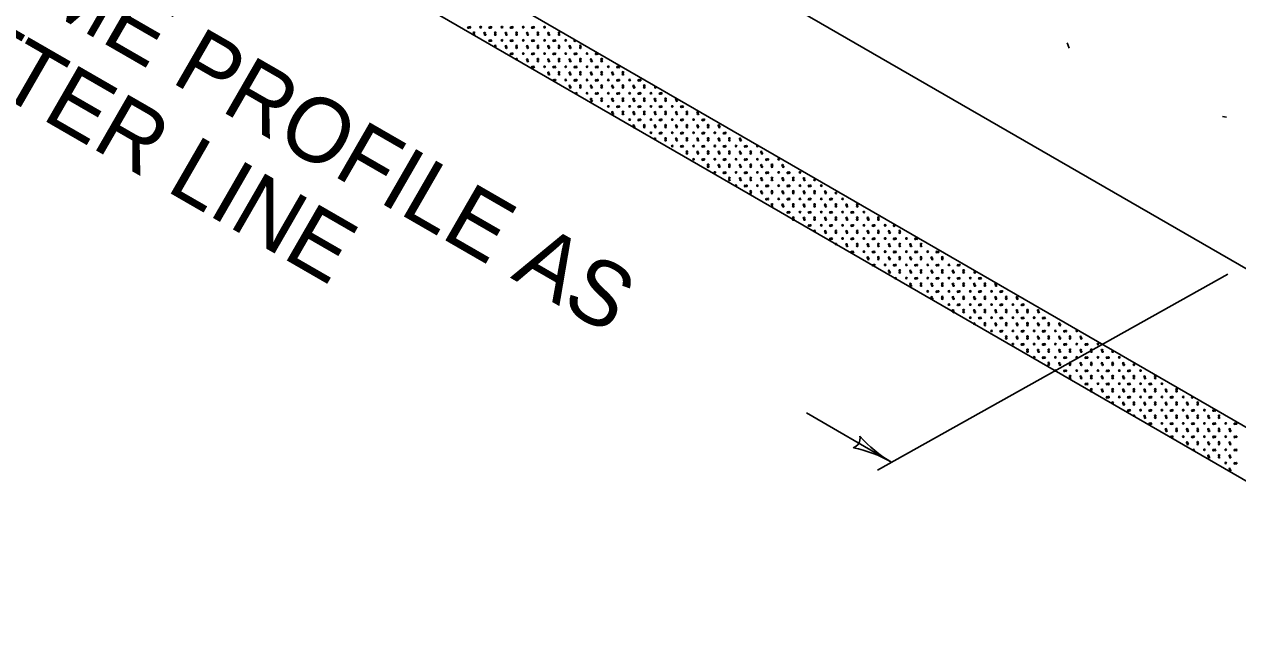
# Model space of a CAD drawing. Extents: x 39.9 to 72.9, y 2.3 to 22.3.
# Drawn here: x 44.954 to 48.647, y 14.81 to 16.661 of the extents above; entities that cross this region are included whole.
import ezdxf

# ---------------------------------------------------------------- set-up
doc = ezdxf.new("R2010")
doc.units = 0
doc.layers.add('Level 1', color=7, linetype='Continuous')
doc.layers.add('Level 2', color=7, linetype='Continuous')

msp = doc.modelspace()

# ---------------------------------------------------------------- linework, layer by layer
at = {"layer": 'Level 1'}
for p, q in [((49.8968, 15.21), (43.6397, 18.8225)), ((49.4724, 14.973), (43.2153, 18.5856)), ((49.4724, 14.8098), (43.2153, 18.4223)), ((48.1347, 16.5886), (48.1285, 16.6046)), ((48.6005, 16.3807), (48.6129, 16.3782)), ((47.5937, 15.3286), (47.3344, 15.4783))]:
    msp.add_line(p, q, dxfattribs=at)
for centre in [(46.3058, 16.6509), (46.3103, 16.6515), (46.3229, 16.635), (46.3229, 16.6294), (46.3432, 16.652), (46.3553, 16.6339), (46.3569, 16.6294), (46.3706, 16.6509), (46.375, 16.6515), (46.3877, 16.635), (46.3877, 16.6294), (46.408, 16.652), (46.4201, 16.6339), (46.4217, 16.6294), (46.4354, 16.6509), (46.4398, 16.6515), (46.4525, 16.635), (46.4525, 16.6294), (46.4728, 16.652), (46.4849, 16.6339), (46.4865, 16.6294), (46.5002, 16.6509), (46.5046, 16.6515), (46.5173, 16.635), (46.5173, 16.6294), (46.5376, 16.652), (46.5496, 16.6339), (46.5513, 16.6294), (46.582, 16.635), (46.582, 16.6294), (46.3706, 16.6107), (46.375, 16.6113), (46.3877, 16.5948), (46.408, 16.6118), (46.4201, 16.5937), (46.4217, 16.5892), (46.4354, 16.6107), (46.4398, 16.6113), (46.4525, 16.5948), (46.4525, 16.5892), (46.4728, 16.6118), (46.4849, 16.5937), (46.4865, 16.5892), (46.5002, 16.6107), (46.5046, 16.6113), (46.5173, 16.5948), (46.5173, 16.5892), (46.5376, 16.6118), (46.5496, 16.5937), (46.5513, 16.5892), (46.565, 16.6107), (46.5694, 16.6113), (46.582, 16.5948), (46.582, 16.5892), (46.6023, 16.6118), (46.6144, 16.5937), (46.6161, 16.5892), (46.6298, 16.6107), (46.6468, 16.5948), (46.6468, 16.5892), (46.4354, 16.5706), (46.4398, 16.5711), (46.4525, 16.5547), (46.4728, 16.5717), (46.4849, 16.5535), (46.4865, 16.5491), (46.5002, 16.5706), (46.5046, 16.5711), (46.5173, 16.5547), (46.5173, 16.5491), (46.5376, 16.5717), (46.5496, 16.5535), (46.5513, 16.5491), (46.565, 16.5706), (46.5694, 16.5711), (46.582, 16.5547), (46.582, 16.5491), (46.6023, 16.5717), (46.6144, 16.5535), (46.6161, 16.5491), (46.6298, 16.5706), (46.6342, 16.5711), (46.6468, 16.5547), (46.6468, 16.5491), (46.6671, 16.5717), (46.6792, 16.5535), (46.6809, 16.5491), (46.6946, 16.5706), (46.699, 16.5711), (46.7116, 16.5547), (46.7116, 16.5491), (46.5002, 16.5304), (46.5046, 16.5309), (46.5376, 16.5315), (46.5496, 16.5133), (46.5513, 16.5089), (46.565, 16.5304), (46.5694, 16.5309), (46.582, 16.5145), (46.582, 16.5089), (46.6023, 16.5315), (46.6144, 16.5133), (46.6161, 16.5089), (46.6298, 16.5304), (46.6342, 16.5309), (46.6468, 16.5145), (46.6468, 16.5089), (46.6671, 16.5315), (46.6792, 16.5133), (46.6809, 16.5089), (46.6946, 16.5304), (46.699, 16.5309), (46.7116, 16.5145), (46.7116, 16.5089), (46.7319, 16.5315), (46.744, 16.5133), (46.7456, 16.5089), (46.7594, 16.5304), (46.7638, 16.5309), (46.7764, 16.5145), (46.7764, 16.5089), (46.565, 16.4902), (46.5694, 16.4908), (46.6023, 16.4913), (46.6144, 16.4732), (46.6161, 16.4687), (46.6298, 16.4902), (46.6342, 16.4908), (46.6468, 16.4743), (46.6468, 16.4687), (46.6671, 16.4913), (46.6792, 16.4732), (46.6809, 16.4687), (46.6946, 16.4902), (46.699, 16.4908), (46.7116, 16.4743), (46.7116, 16.4687), (46.7319, 16.4913), (46.744, 16.4732), (46.7456, 16.4687), (46.7594, 16.4902), (46.7638, 16.4908), (46.7764, 16.4743), (46.7764, 16.4687), (46.7967, 16.4913), (46.8088, 16.4732), (46.8104, 16.4687), (46.8242, 16.4902), (46.8286, 16.4908), (46.8412, 16.4743), (46.8412, 16.4687), (46.8752, 16.4687), (46.6342, 16.4506), (46.6671, 16.4511), (46.6792, 16.433), (46.6946, 16.45), (46.699, 16.4506), (46.7116, 16.4341), (46.7319, 16.4511), (46.744, 16.433), (46.7594, 16.45), (46.7638, 16.4506), (46.7764, 16.4341), (46.7967, 16.4511), (46.8088, 16.433), (46.8242, 16.45), (46.8286, 16.4506), (46.8412, 16.4341), (46.8615, 16.4511), (46.8736, 16.433), (46.8889, 16.45), (46.8934, 16.4506), (46.906, 16.4341), (46.9384, 16.433), (46.6809, 16.4285), (46.7116, 16.4285), (46.7319, 16.4109), (46.7456, 16.4285), (46.7594, 16.4098), (46.7638, 16.4104), (46.7764, 16.4285), (46.7967, 16.4109), (46.8104, 16.4285), (46.8242, 16.4098), (46.8286, 16.4104), (46.8412, 16.4285), (46.8615, 16.4109), (46.8752, 16.4285), (46.8889, 16.4098), (46.8934, 16.4104), (46.906, 16.4285), (46.9263, 16.4109), (46.94, 16.4285), (46.9537, 16.4098), (46.9581, 16.4104), (46.744, 16.3928), (46.7456, 16.3883), (46.7764, 16.3939), (46.7764, 16.3883), (46.7967, 16.3708), (46.8088, 16.3928), (46.8104, 16.3883), (46.8242, 16.3697), (46.8286, 16.3702), (46.8412, 16.3939), (46.8412, 16.3883), (46.8615, 16.3708), (46.8736, 16.3928), (46.8752, 16.3883), (46.8889, 16.3697), (46.8934, 16.3702), (46.906, 16.3939), (46.906, 16.3883), (46.9263, 16.3708), (46.9384, 16.3928), (46.94, 16.3883), (46.9537, 16.3697), (46.9581, 16.3702), (46.9708, 16.3939), (46.9708, 16.3883), (46.9911, 16.3708), (47.0032, 16.3928), (47.0048, 16.3883), (47.0185, 16.3697), (47.0229, 16.3702), (46.8088, 16.3526), (46.8104, 16.3482), (46.8412, 16.3538), (46.8412, 16.3482), (46.8615, 16.3306), (46.8736, 16.3526), (46.8752, 16.3482), (46.8889, 16.3295), (46.8934, 16.33), (46.906, 16.3538), (46.906, 16.3482), (46.9263, 16.3306), (46.9384, 16.3526), (46.94, 16.3482), (46.9537, 16.3295), (46.9581, 16.33), (46.9708, 16.3538), (46.9708, 16.3482), (46.9911, 16.3306), (47.0032, 16.3526), (47.0048, 16.3482), (47.0185, 16.3295), (47.0229, 16.33), (47.0356, 16.3538), (47.0356, 16.3482), (47.0559, 16.3306), (47.068, 16.3526), (47.0696, 16.3482), (47.0833, 16.3295), (47.0877, 16.33), (46.8736, 16.3124), (46.906, 16.3136), (46.906, 16.308), (46.9263, 16.2904), (46.9384, 16.3124), (46.94, 16.308), (46.9537, 16.2893), (46.9581, 16.2899), (46.9708, 16.3136), (46.9708, 16.308), (46.9911, 16.2904), (47.0032, 16.3124), (47.0048, 16.308), (47.0185, 16.2893), (47.0229, 16.2899), (47.0356, 16.3136), (47.0356, 16.308), (47.0559, 16.2904), (47.068, 16.3124), (47.0696, 16.308), (47.0833, 16.2893), (47.0877, 16.2899), (47.1004, 16.3136), (47.1004, 16.308), (47.1207, 16.2904), (47.1327, 16.3124), (47.1344, 16.308), (47.1481, 16.2893), (47.1525, 16.2899), (47.1854, 16.2904), (46.9708, 16.2734), (46.9708, 16.2678), (46.9911, 16.2502), (47.0032, 16.2723), (47.0048, 16.2678), (47.0185, 16.2491), (47.0229, 16.2497), (47.0356, 16.2734), (47.0356, 16.2678), (47.0559, 16.2502), (47.068, 16.2723), (47.0696, 16.2678), (47.0833, 16.2491), (47.0877, 16.2497), (47.1004, 16.2734), (47.1004, 16.2678), (47.1207, 16.2502), (47.1327, 16.2723), (47.1344, 16.2678), (47.1481, 16.2491), (47.1525, 16.2497), (47.1651, 16.2734), (47.1651, 16.2678), (47.1854, 16.2502), (47.1975, 16.2723), (47.1992, 16.2678), (47.2129, 16.2491), (47.2173, 16.2497), (47.2502, 16.2502), (47.0356, 16.2332), (47.0356, 16.2276), (47.0559, 16.21), (47.068, 16.2321), (47.0696, 16.2276), (47.1004, 16.2332), (47.1004, 16.2276), (47.1207, 16.21), (47.1327, 16.2321), (47.1344, 16.2276), (47.1651, 16.2332), (47.1651, 16.2276), (47.1854, 16.21), (47.1975, 16.2321), (47.1992, 16.2276), (47.2299, 16.2332), (47.2299, 16.2276), (47.2502, 16.21), (47.2623, 16.2321), (47.264, 16.2276), (47.315, 16.21), (47.0833, 16.2089), (47.0877, 16.2095), (47.1004, 16.193), (47.1004, 16.1874), (47.1327, 16.1919), (47.1344, 16.1874), (47.1481, 16.2089), (47.1525, 16.2095), (47.1651, 16.193), (47.1651, 16.1874), (47.1975, 16.1919), (47.1992, 16.1874), (47.2129, 16.2089), (47.2173, 16.2095), (47.2299, 16.193), (47.2299, 16.1874), (47.2623, 16.1919), (47.264, 16.1874), (47.2777, 16.2089), (47.2821, 16.2095), (47.2947, 16.193), (47.2947, 16.1874), (47.3271, 16.1919), (47.3287, 16.1874), (47.3595, 16.1874), (47.1207, 16.1699), (47.1481, 16.1688), (47.1525, 16.1693), (47.1651, 16.1529), (47.1651, 16.1473), (47.1854, 16.1699), (47.1975, 16.1517), (47.1992, 16.1473), (47.2129, 16.1688), (47.2173, 16.1693), (47.2299, 16.1529), (47.2299, 16.1473), (47.2502, 16.1699), (47.2623, 16.1517), (47.264, 16.1473), (47.2777, 16.1688), (47.2821, 16.1693), (47.2947, 16.1529), (47.2947, 16.1473), (47.315, 16.1699), (47.3271, 16.1517), (47.3287, 16.1473), (47.3425, 16.1688), (47.3469, 16.1693), (47.3595, 16.1529), (47.3595, 16.1473), (47.3798, 16.1699), (47.3919, 16.1517), (47.3935, 16.1473), (47.4243, 16.1473), (47.2129, 16.1286), (47.2173, 16.1291), (47.2299, 16.1127), (47.2299, 16.1071), (47.2502, 16.1297), (47.2623, 16.1115), (47.264, 16.1071), (47.2777, 16.1286), (47.2821, 16.1291), (47.2947, 16.1127), (47.2947, 16.1071), (47.315, 16.1297), (47.3271, 16.1115), (47.3287, 16.1071), (47.3425, 16.1286), (47.3469, 16.1291), (47.3595, 16.1127), (47.3595, 16.1071), (47.3798, 16.1297), (47.3919, 16.1115), (47.3935, 16.1071), (47.4073, 16.1286), (47.4117, 16.1291), (47.4243, 16.1127), (47.4243, 16.1071), (47.4446, 16.1297), (47.4567, 16.1115), (47.4583, 16.1071), (47.4891, 16.1127), (47.4891, 16.1071), (47.2777, 16.0884), (47.2821, 16.089), (47.2947, 16.0725), (47.2947, 16.0669), (47.315, 16.0895), (47.3271, 16.0714), (47.3287, 16.0669), (47.3425, 16.0884), (47.3469, 16.089), (47.3595, 16.0725), (47.3595, 16.0669), (47.3798, 16.0895), (47.3919, 16.0714), (47.3935, 16.0669), (47.4073, 16.0884), (47.4117, 16.089), (47.4243, 16.0725), (47.4243, 16.0669), (47.4446, 16.0895), (47.4567, 16.0714), (47.4583, 16.0669), (47.472, 16.0884), (47.4765, 16.089), (47.4891, 16.0725), (47.4891, 16.0669), (47.5094, 16.0895), (47.5215, 16.0714), (47.5231, 16.0669), (47.5539, 16.0725), (47.5539, 16.0669), (47.3425, 16.0482), (47.3469, 16.0488), (47.3595, 16.0323), (47.3798, 16.0493), (47.3919, 16.0312), (47.3935, 16.0267), (47.4073, 16.0482), (47.4117, 16.0488), (47.4243, 16.0323), (47.4243, 16.0267), (47.4446, 16.0493), (47.4567, 16.0312), (47.4583, 16.0267), (47.472, 16.0482), (47.4765, 16.0488), (47.4891, 16.0323), (47.4891, 16.0267), (47.5094, 16.0493), (47.5215, 16.0312), (47.5231, 16.0267), (47.5368, 16.0482), (47.5412, 16.0488), (47.5539, 16.0323), (47.5539, 16.0267), (47.5742, 16.0493), (47.5863, 16.0312), (47.5879, 16.0267), (47.6016, 16.0482), (47.6187, 16.0323), (47.6187, 16.0267), (47.4073, 16.008), (47.4117, 16.0086), (47.4243, 15.9921), (47.4446, 16.0091), (47.4567, 15.991), (47.472, 16.008), (47.4765, 16.0086), (47.4891, 15.9921), (47.5094, 16.0091), (47.5215, 15.991), (47.5368, 16.008), (47.5412, 16.0086), (47.5539, 15.9921), (47.5742, 16.0091), (47.5863, 15.991), (47.6016, 16.008), (47.606, 16.0086), (47.6187, 15.9921), (47.639, 16.0091), (47.6511, 15.991), (47.6664, 16.008), (47.6708, 16.0086), (47.6835, 15.9921), (47.4583, 15.9865), (47.472, 15.9679), (47.4765, 15.9684), (47.4891, 15.9865), (47.5094, 15.969), (47.5231, 15.9865), (47.5368, 15.9679), (47.5412, 15.9684), (47.5539, 15.9865), (47.5539, 15.952), (47.5742, 15.969), (47.5879, 15.9865), (47.6016, 15.9679), (47.606, 15.9684), (47.6187, 15.9865), (47.6187, 15.952), (47.639, 15.969), (47.6527, 15.9865), (47.6664, 15.9679), (47.6708, 15.9684), (47.6835, 15.9865), (47.6835, 15.952), (47.7038, 15.969), (47.7312, 15.9679), (47.7356, 15.9684), (47.7482, 15.952), (47.5215, 15.9508), (47.5231, 15.9464), (47.5368, 15.9277), (47.5412, 15.9282), (47.5539, 15.9464), (47.5742, 15.9288), (47.5863, 15.9508), (47.5879, 15.9464), (47.6016, 15.9277), (47.606, 15.9282), (47.6187, 15.9464), (47.639, 15.9288), (47.6511, 15.9508), (47.6527, 15.9464), (47.6664, 15.9277), (47.6708, 15.9282), (47.6835, 15.9464), (47.7038, 15.9288), (47.7158, 15.9508), (47.7175, 15.9464), (47.7312, 15.9277), (47.7356, 15.9282), (47.7482, 15.9464), (47.7685, 15.9288), (47.796, 15.9277), (47.8004, 15.9282), (47.5863, 15.9106), (47.5879, 15.9062), (47.606, 15.8881), (47.6187, 15.9118), (47.6187, 15.9062), (47.639, 15.8886), (47.6511, 15.9106), (47.6527, 15.9062), (47.6664, 15.8875), (47.6708, 15.8881), (47.6835, 15.9118), (47.6835, 15.9062), (47.7038, 15.8886), (47.7158, 15.9106), (47.7175, 15.9062), (47.7312, 15.8875), (47.7356, 15.8881), (47.7482, 15.9118), (47.7482, 15.9062), (47.7685, 15.8886), (47.7806, 15.9106), (47.7823, 15.9062), (47.796, 15.8875), (47.8004, 15.8881), (47.813, 15.9118), (47.813, 15.9062), (47.8333, 15.8886), (47.8471, 15.9062), (47.8608, 15.8875), (47.8652, 15.8881), (47.6511, 15.8705), (47.6527, 15.866), (47.6835, 15.8716), (47.6835, 15.866), (47.7038, 15.8484), (47.7158, 15.8705), (47.7175, 15.866), (47.7312, 15.8473), (47.7356, 15.8479), (47.7482, 15.8716), (47.7482, 15.866), (47.7685, 15.8484), (47.7806, 15.8705), (47.7823, 15.866), (47.796, 15.8473), (47.8004, 15.8479), (47.813, 15.8716), (47.813, 15.866), (47.8333, 15.8484), (47.8454, 15.8705), (47.8471, 15.866), (47.8608, 15.8473), (47.8652, 15.8479), (47.8778, 15.8716), (47.8778, 15.866), (47.8981, 15.8484), (47.9102, 15.8705), (47.9118, 15.866), (47.9256, 15.8473), (47.93, 15.8479), (47.7158, 15.8303), (47.7175, 15.8258), (47.7482, 15.8314), (47.7482, 15.8258), (47.7685, 15.8082), (47.7806, 15.8303), (47.7823, 15.8258), (47.796, 15.8071), (47.8004, 15.8077), (47.813, 15.8314), (47.813, 15.8258), (47.8333, 15.8082), (47.8454, 15.8303), (47.8471, 15.8258), (47.8608, 15.8071), (47.8652, 15.8077), (47.8778, 15.8314), (47.8778, 15.8258), (47.8981, 15.8082), (47.9102, 15.8303), (47.9118, 15.8258), (47.9256, 15.8071), (47.93, 15.8077), (47.9426, 15.8314), (47.9426, 15.8258), (47.9629, 15.8082), (47.975, 15.8303), (47.9766, 15.8258), (47.9904, 15.8071), (47.9948, 15.8077), (47.7806, 15.7901), (47.7823, 15.7856), (47.813, 15.7912), (47.813, 15.7856), (47.8333, 15.7681), (47.8454, 15.7901), (47.8471, 15.7856), (47.8608, 15.767), (47.8652, 15.7675), (47.8778, 15.7912), (47.8778, 15.7856), (47.8981, 15.7681), (47.9102, 15.7901), (47.9118, 15.7856), (47.9256, 15.767), (47.93, 15.7675), (47.9426, 15.7912), (47.9426, 15.7856), (47.9629, 15.7681), (47.975, 15.7901), (47.9766, 15.7856), (47.9904, 15.767), (47.9948, 15.7675), (48.0074, 15.7912), (48.0074, 15.7856), (48.0277, 15.7681), (48.0398, 15.7901), (48.0414, 15.7856), (48.0551, 15.767), (48.0596, 15.7675), (47.8454, 15.7499), (47.8778, 15.7511), (47.8778, 15.7455), (47.9102, 15.7499), (47.9118, 15.7455), (47.9426, 15.7511), (47.9426, 15.7455), (47.975, 15.7499), (47.9766, 15.7455), (48.0074, 15.7511), (48.0074, 15.7455), (48.0398, 15.7499), (48.0414, 15.7455), (48.0722, 15.7511), (48.0722, 15.7455), (48.1046, 15.7499), (48.1062, 15.7455), (47.8981, 15.7279), (47.9256, 15.7268), (47.93, 15.7273), (47.9426, 15.7109), (47.9426, 15.7053), (47.9629, 15.7279), (47.975, 15.7097), (47.9766, 15.7053), (47.9904, 15.7268), (47.9948, 15.7273), (48.0074, 15.7109), (48.0074, 15.7053), (48.0277, 15.7279), (48.0398, 15.7097), (48.0414, 15.7053), (48.0551, 15.7268), (48.0596, 15.7273), (48.0722, 15.7109), (48.0722, 15.7053), (48.0925, 15.7279), (48.1046, 15.7097), (48.1062, 15.7053), (48.1199, 15.7268), (48.1243, 15.7273), (48.137, 15.7109), (48.137, 15.7053), (48.1573, 15.7279), (48.1694, 15.7097), (48.171, 15.7053), (47.9629, 15.6877), (47.9904, 15.6866), (47.9948, 15.6872), (48.0074, 15.6707), (48.0074, 15.6651), (48.0277, 15.6877), (48.0398, 15.6696), (48.0414, 15.6651), (48.0551, 15.6866), (48.0596, 15.6872), (48.0722, 15.6707), (48.0722, 15.6651), (48.0925, 15.6877), (48.1046, 15.6696), (48.1062, 15.6651), (48.1199, 15.6866), (48.1243, 15.6872), (48.137, 15.6707), (48.137, 15.6651), (48.1573, 15.6877), (48.1694, 15.6696), (48.171, 15.6651), (48.1847, 15.6866), (48.1891, 15.6872), (48.2018, 15.6707), (48.2018, 15.6651), (48.2221, 15.6877), (48.2342, 15.6696), (48.2358, 15.6651), (48.2666, 15.6651), (48.0277, 15.6475), (48.0551, 15.6464), (48.0596, 15.647), (48.0722, 15.6305), (48.0722, 15.6249), (48.0925, 15.6475), (48.1046, 15.6294), (48.1062, 15.6249), (48.1199, 15.6464), (48.1243, 15.647), (48.137, 15.6305), (48.137, 15.6249), (48.1573, 15.6475), (48.1694, 15.6294), (48.171, 15.6249), (48.1847, 15.6464), (48.1891, 15.647), (48.2018, 15.6305), (48.2018, 15.6249), (48.2221, 15.6475), (48.2342, 15.6294), (48.2358, 15.6249), (48.2495, 15.6464), (48.2539, 15.647), (48.2666, 15.6305), (48.2666, 15.6249), (48.2869, 15.6475), (48.2989, 15.6294), (48.3006, 15.6249), (48.3313, 15.6249), (48.0925, 15.6073), (48.1199, 15.6062), (48.1243, 15.6068), (48.137, 15.5903), (48.137, 15.5847), (48.1573, 15.6073), (48.1694, 15.5892), (48.171, 15.5847), (48.1847, 15.6062), (48.1891, 15.6068), (48.2018, 15.5903), (48.2018, 15.5847), (48.2221, 15.6073), (48.2342, 15.5892), (48.2358, 15.5847), (48.2495, 15.6062), (48.2539, 15.6068), (48.2666, 15.5903), (48.2666, 15.5847), (48.2869, 15.6073), (48.2989, 15.5892), (48.3006, 15.5847), (48.3143, 15.6062), (48.3187, 15.6068), (48.3313, 15.5903), (48.3313, 15.5847), (48.3516, 15.6073), (48.3637, 15.5892), (48.3654, 15.5847), (48.3961, 15.5903), (48.3961, 15.5847), (48.1847, 15.5661), (48.1891, 15.5666), (48.2018, 15.5502), (48.2221, 15.5672), (48.2342, 15.549), (48.2495, 15.5661), (48.2539, 15.5666), (48.2666, 15.5502), (48.2869, 15.5672), (48.2989, 15.549), (48.3143, 15.5661), (48.3187, 15.5666), (48.3313, 15.5502), (48.3516, 15.5672), (48.3637, 15.549), (48.3791, 15.5661), (48.3835, 15.5666), (48.3961, 15.5502), (48.4164, 15.5672), (48.4285, 15.549), (48.4609, 15.5502), (48.2018, 15.5446), (48.2358, 15.5446), (48.2495, 15.5259), (48.2539, 15.5264), (48.2666, 15.5446), (48.2666, 15.51), (48.2869, 15.527), (48.2989, 15.5088), (48.3006, 15.5446), (48.3143, 15.5259), (48.3187, 15.5264), (48.3313, 15.5446), (48.3313, 15.51), (48.3516, 15.527), (48.3637, 15.5088), (48.3654, 15.5446), (48.3791, 15.5259), (48.3835, 15.5264), (48.3961, 15.5446), (48.3961, 15.51), (48.4164, 15.527), (48.4285, 15.5088), (48.4302, 15.5446), (48.4439, 15.5259), (48.4483, 15.5264), (48.4609, 15.5446), (48.4609, 15.51), (48.4812, 15.527), (48.4933, 15.5088), (48.5087, 15.5259), (48.5257, 15.51), (48.3006, 15.5044), (48.3143, 15.4857), (48.3187, 15.4863), (48.3313, 15.5044), (48.3516, 15.4868), (48.3654, 15.5044), (48.3791, 15.4857), (48.3835, 15.4863), (48.3961, 15.5044), (48.4164, 15.4868), (48.4302, 15.5044), (48.4439, 15.4857), (48.4483, 15.4863), (48.4609, 15.5044), (48.4812, 15.4868), (48.4949, 15.5044), (48.5087, 15.4857), (48.5131, 15.4863), (48.5257, 15.5044), (48.546, 15.4868), (48.5735, 15.4857), (48.5779, 15.4863), (48.3313, 15.4698), (48.3637, 15.4687), (48.3654, 15.4642), (48.3791, 15.4455), (48.3835, 15.4461), (48.3961, 15.4698), (48.3961, 15.4642), (48.4164, 15.4466), (48.4285, 15.4687), (48.4302, 15.4642), (48.4439, 15.4455), (48.4483, 15.4461), (48.4609, 15.4698), (48.4609, 15.4642), (48.4812, 15.4466), (48.4933, 15.4687), (48.4949, 15.4642), (48.5087, 15.4455), (48.5131, 15.4461), (48.5257, 15.4698), (48.5257, 15.4642), (48.546, 15.4466), (48.5581, 15.4687), (48.5597, 15.4642), (48.5735, 15.4455), (48.5779, 15.4461), (48.5905, 15.4698), (48.5905, 15.4642), (48.6108, 15.4466), (48.6382, 15.4455), (48.6427, 15.4461), (48.4285, 15.4285), (48.4302, 15.424), (48.4439, 15.4053), (48.4483, 15.4059), (48.4609, 15.4296), (48.4609, 15.424), (48.4812, 15.4064), (48.4933, 15.4285), (48.4949, 15.424), (48.5087, 15.4053), (48.5131, 15.4059), (48.5257, 15.4296), (48.5257, 15.424), (48.546, 15.4064), (48.5581, 15.4285), (48.5597, 15.424), (48.5735, 15.4053), (48.5779, 15.4059), (48.5905, 15.4296), (48.5905, 15.424), (48.6108, 15.4064), (48.6229, 15.4285), (48.6245, 15.424), (48.6382, 15.4053), (48.6427, 15.4059), (48.4933, 15.3883), (48.4949, 15.3838), (48.5131, 15.3657), (48.5257, 15.3894), (48.5257, 15.3838), (48.546, 15.3663), (48.5581, 15.3883), (48.5597, 15.3838), (48.5735, 15.3652), (48.5779, 15.3657), (48.5905, 15.3894), (48.5905, 15.3838), (48.6108, 15.3663), (48.6229, 15.3883), (48.6245, 15.3838), (48.6382, 15.3652), (48.6427, 15.3657), (48.5581, 15.3481), (48.5597, 15.3437), (48.5905, 15.3493), (48.5905, 15.3437), (48.6108, 15.3261), (48.6229, 15.3481), (48.6245, 15.3437), (48.6382, 15.325), (48.6427, 15.3255), (48.6229, 15.3079), (48.6245, 15.3035)]:
    msp.add_circle(centre, 0.00221, dxfattribs=at)
at = {"layer": 'Level 2'}
msp.add_line((47.5509, 15.3048), (48.6174, 15.9001), dxfattribs=at)
for centre, radius, start, end in [((47.4675, 15.4015), 0.0306, 288.7746, 10.8913), ((47.7852, 15.6604), 0.3831, 221.3472, 239.9939), ((47.4021, 14.9968), 0.3831, 60, 78.6688), ((47.4021, 14.9968), 0.3831, 59.9878, 60)]:
    msp.add_arc(centre, radius, start, end, dxfattribs=at)

# ---------------------------------------------------------------- texts
for s, p in [('MAINTAIN SAME PROFILE AS', (43.5425, 17.556)), ('GUTTER LINE', (44.3848, 16.7311))]:
    msp.add_text(s, height=0.196, rotation=330.0362, dxfattribs=at).set_placement(p)

doc.saveas('drawing.dxf')
